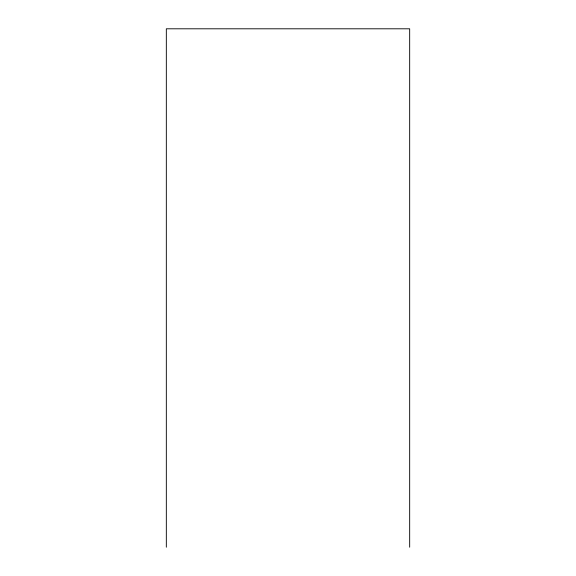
<?xml version="1.0" encoding="UTF-8"?>
<svg xmlns="http://www.w3.org/2000/svg" width="576" height="576" viewBox="0 0 576 576"><rect width="100%" height="100%" fill="white"/><g stroke="black" fill="none" stroke-linecap="round" stroke-linejoin="round"><path stroke-width="0.86" d="M409.673 547.2L409.673 28.8L166.327 28.8L166.327 547.2"/></g></svg>
